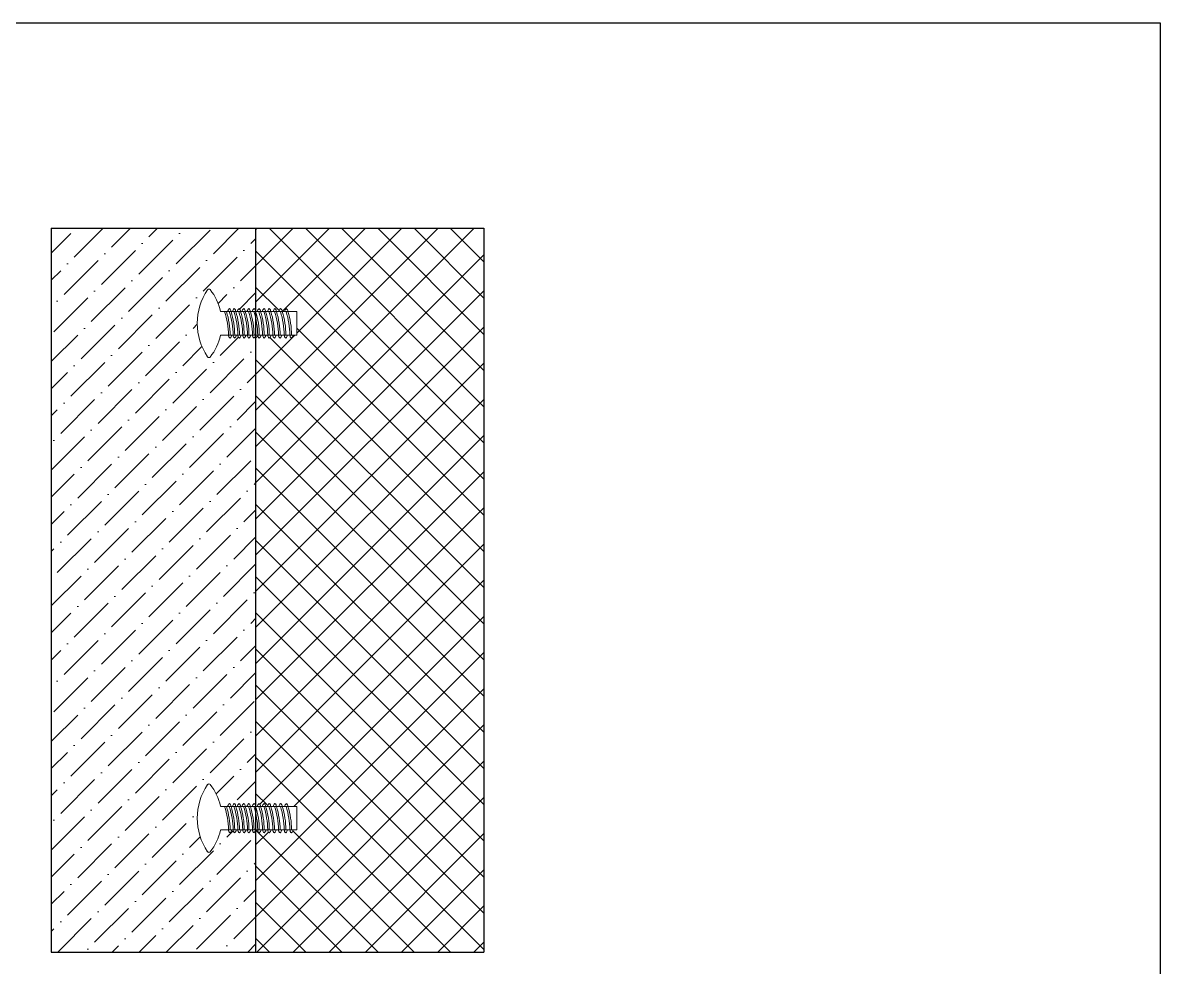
# Model space of a CAD drawing. Header units: centimetres. Extents: x -1388 to 250, y -319 to 590.
# Drawn here: x -1190.4 to -968.2, y 358.4 to 543 of the extents above; entities that cross this region are included whole.
import ezdxf

# ---------------------------------------------------------------- set-up
doc = ezdxf.new("R2010")
doc.units = ezdxf.units.CM
doc.header["$MEASUREMENT"] = 0
for name, color, linetype, lineweight in [('dettagli', 4, 'Continuous', 13), ('linee sezioni', 3, 'Continuous', 25), ('trame', 6, 'Continuous', 9)]:
    doc.layers.add(name, color=color, linetype=linetype, lineweight=lineweight)

msp = doc.modelspace()

# ---------------------------------------------------------------- hatches: boundary and pattern name
at = {"layer": 'trame'}
h = msp.add_hatch(dxfattribs=at)
h.set_pattern_fill('ANSI36', color=256, scale=30)
h.set_pattern_definition([(45, (1204.146329879375, 702.0233011192345), (1.988737822087165, 7.29203868098627), [9.375, -1.875, 0, -1.875])])
edge = h.paths.add_edge_path()
edge.add_line((-1184.848871526352, 361.3746885314779), (-1144.848871526345, 361.3746885314779))
edge.add_line((-1144.848871526344, 361.3746885314779), (-1144.848871526344, 384.5648699670735))
edge.add_arc((-1144.886239384822, 385.2012478554504), 0.6374740572476462, 176.5275811852291, 273.3605267513032, ccw=False)
edge.add_line((-1145.522543084624, 385.2398584146615), (-1145.872650644437, 385.2398584146615))
edge.add_arc((-1146.851693157545, 385.4288247280172), 0.9971120850029216, 309.7871179262401, 349.0755994478904, ccw=False)
edge.add_arc((-1145.872650644438, 385.2012478554504), 0.6374740572449665, 176.5275811851078, 237.6661914481375, ccw=False)
edge.add_line((-1146.508954344237, 385.2398584146615), (-1146.809896838641, 385.2398584146615))
edge.add_arc((-1147.788939351743, 385.4288247280149), 0.9971120849957932, 309.7871179260518, 349.0755994479444, ccw=False)
edge.add_arc((-1146.80989683864, 385.2012478554527), 0.6374740572486358, 176.5275811853311, 237.66619144799859, ccw=False)
edge.add_line((-1147.446200538443, 385.2398584146615), (-1147.747143032844, 385.2398584146615))
edge.add_arc((-1148.72618554594, 385.4288247280103), 0.9971120849883732, 309.78711792583834, 349.0755994481282, ccw=False)
edge.add_arc((-1147.747143032846, 385.2012478554504), 0.637474057246687, 176.5275811851193, 237.6661914480842, ccw=False)
edge.add_line((-1148.383446732647, 385.2398584146615), (-1148.66356163425, 385.2398584146615))
edge.add_arc((-1149.642604147348, 385.4288247280149), 0.9971120849920894, 309.78711792580077, 349.0755994479698, ccw=False)
edge.add_arc((-1148.663561634252, 385.2012478554504), 0.637474057246687, 176.5275811851193, 237.6661914480842, ccw=False)
edge.add_line((-1149.299865334053, 385.2398584146615), (-1149.569565083765, 385.2398584146615))
edge.add_arc((-1150.548607596862, 385.4288247280149), 0.9971120849906305, 309.7871179257255, 349.07559944788716, ccw=False)
edge.add_arc((-1149.569565083769, 385.2012478554504), 0.6374740572449665, 176.5275811851078, 237.6661914481375, ccw=False)
edge.add_line((-1150.205868783568, 385.2398584146615), (-1151.757311235848, 385.2398584146615))
edge.add_arc((-1162.09865227724, 387.5438584146561), 10.59489266271018, 321.8270571630458, 347.43991783186215, ccw=False)
edge.add_arc((-1154.046849861776, 381.1881098511938), 0.3374964840696485, 211.5128885500328, 325.2670444788194, ccw=False)
edge.add_arc((-1144.588839541538, 387.5438584146584), 11.73236424106277, 146.1677186788282, 213.832281321319, ccw=False)
edge.add_arc((-1154.046849861776, 393.8996069781276), 0.3374964840686359, 34.73295551659248, 148.4871114557585, ccw=False)
edge.add_arc((-1162.098652277242, 387.5438584146607), 10.59489266271357, 12.560082168158885, 38.17294283682281, ccw=False)
edge.add_line((-1151.757311235848, 389.8478584146621), (-1150.360735012801, 389.8478584146621))
edge.add_arc((-1149.381692499703, 389.6588921013088), 0.9971120849917343, 129.7871179258802, 169.0755994480324, ccw=False)
edge.add_arc((-1150.360735012802, 389.8864689738732), 0.637474057249092, -3.472418814869002, 57.666191447933784, ccw=False)
edge.add_line((-1149.724431312999, 389.8478584146621), (-1149.444316411395, 389.8478584146621))
edge.add_arc((-1148.465273898298, 389.658892101311), 0.9971120849904026, 129.7871179258781, 169.0755994480842, ccw=False)
edge.add_arc((-1149.444316411398, 389.8864689738709), 0.6374740572511166, -3.4724188147523023, 57.66619144783738, ccw=False)
edge.add_line((-1148.808012711593, 389.8478584146621), (-1148.507070217192, 389.8478584146621))
edge.add_arc((-1147.528027704095, 389.658892101311), 0.9971120849904026, 129.7871179258781, 169.0755994480842, ccw=False)
edge.add_arc((-1148.50707021719, 389.8864689738732), 0.6374740572474957, -3.4724188148767894, 57.666191448160475, ccw=False)
edge.add_line((-1147.870766517389, 389.8478584146621), (-1147.569824022989, 389.8478584146621))
edge.add_arc((-1146.590781509891, 389.658892101311), 0.9971120849904026, 129.7871179258781, 169.0755994480842, ccw=False)
edge.add_arc((-1147.569824022991, 389.8864689738709), 0.6374740572511166, -3.4724188147523023, 57.66619144783738, ccw=False)
edge.add_line((-1146.933520323186, 389.8478584146621), (-1146.583412763374, 389.8478584146621))
edge.add_arc((-1145.604370250275, 389.6588921013088), 0.9971120849917343, 129.7871179258802, 169.0755994480324, ccw=False)
edge.add_arc((-1146.583412763375, 389.8864689738732), 0.637474057249092, -3.472418814869002, 57.666191447933784, ccw=False)
edge.add_line((-1145.947109063572, 389.8478584146621), (-1145.562855746149, 389.8478584146621))
edge.add_arc((-1144.583813233048, 389.658892101311), 0.997112084993612, 105.41603820231381, 169.0755994481198, ccw=False)
edge.add_line((-1144.848871526344, 390.6201291226514), (-1144.848871526344, 481.2843603353101))
edge.add_arc((-1144.886239384823, 481.9207382236893), 0.6374740572488226, 176.5275811854346, 273.36052675136096, ccw=False)
edge.add_line((-1145.522543084626, 481.9593487828959), (-1145.872650644437, 481.9593487828959))
edge.add_arc((-1146.851693157528, 482.1483150962447), 0.99711208498264, 309.78711792586125, 349.0755994481977, ccw=False)
edge.add_arc((-1145.872650644432, 481.9207382236893), 0.6374740572500801, 176.5275811854455, 237.6661914477936, ccw=False)
edge.add_line((-1146.508954344236, 481.9593487828959), (-1146.809896838641, 481.9593487828959))
edge.add_arc((-1147.788939351741, 482.1483150962492), 0.9971120849929902, 309.78711792605384, 349.0755994480464, ccw=False)
edge.add_arc((-1146.809896838638, 481.9207382236893), 0.6374740572505087, 176.5275811855497, 237.6661914479237, ccw=False)
edge.add_line((-1147.446200538443, 481.9593487828959), (-1147.747143032845, 481.9593487828959))
edge.add_arc((-1148.726185545939, 482.148315096247), 0.9971120849877515, 309.78711792580697, 349.07559944805473, ccw=False)
edge.add_arc((-1147.747143032845, 481.9207382236871), 0.6374740572474473, 176.5275811852275, 237.6661914479763, ccw=False)
edge.add_line((-1148.383446732646, 481.9593487828959), (-1148.663561634251, 481.9593487828959))
edge.add_arc((-1149.642604147345, 482.148315096247), 0.9971120849877515, 309.78711792580697, 349.07559944805473, ccw=False)
edge.add_arc((-1148.663561634251, 481.9207382236871), 0.6374740572474473, 176.5275811852275, 237.6661914479763, ccw=False)
edge.add_line((-1149.299865334052, 481.9593487828959), (-1149.569565083766, 481.9593487828959))
edge.add_arc((-1150.548607596857, 482.148315096247), 0.9971120849845423, 309.7871179257108, 349.07559944801926, ccw=False)
edge.add_arc((-1149.569565083763, 481.9207382236893), 0.6374740572500801, 176.5275811854455, 237.6661914477936, ccw=False)
edge.add_line((-1150.205868783567, 481.9593487828959), (-1151.757311235848, 481.9593487828959))
edge.add_arc((-1162.098652277261, 484.2633487829019), 10.59489266273365, 321.82705716308175, 347.43991783184003, ccw=False)
edge.add_arc((-1154.046849861776, 477.9076002194327), 0.3374964840698291, 211.5128885488697, 325.26704447860584, ccw=False)
edge.add_arc((-1144.588839541541, 484.2633487828973), 11.73236424105996, 146.1677186787911, 213.8322813212948, ccw=False)
edge.add_arc((-1154.046849861775, 490.6190973463642), 0.3374964840707359, 34.732955516599986, 148.4871114543923, ccw=False)
edge.add_arc((-1162.098652277257, 484.263348782895), 10.59489266272815, 12.560082168153883, 38.17294283677637, ccw=False)
edge.add_line((-1151.757311235848, 486.5673487828988), (-1150.360735012802, 486.5673487828988))
edge.add_arc((-1149.381692499709, 486.3783824695499), 0.9971120849848726, 129.7871179258341, 169.0755994482224, ccw=False)
edge.add_arc((-1150.360735012805, 486.6059593421076), 0.6374740572510406, -3.4724188146527126, 57.66619144784818, ccw=False)
edge.add_line((-1149.724431313, 486.5673487828988), (-1149.444316411396, 486.5673487828988))
edge.add_arc((-1148.465273898291, 486.3783824695454), 0.9971120849975311, 129.7871179260978, 169.0755994480302, ccw=False)
edge.add_arc((-1149.444316411396, 486.6059593421076), 0.6374740572492925, -3.472418814764808, 57.66619144809641, ccw=False)
edge.add_line((-1148.808012711592, 486.5673487828988), (-1148.507070217192, 486.5673487828988))
edge.add_arc((-1147.528027704094, 486.3783824695454), 0.9971120849917343, 129.7871179258802, 169.0755994480324, ccw=False)
edge.add_arc((-1148.507070217191, 486.6059593421076), 0.6374740572488363, -3.4724188147678205, 57.666191448161214, ccw=False)
edge.add_line((-1147.870766517388, 486.5673487828988), (-1147.569824022988, 486.5673487828988))
edge.add_arc((-1146.590781509884, 486.3783824695454), 0.9971120849975311, 129.7871179260978, 169.0755994480302, ccw=False)
edge.add_arc((-1147.569824022989, 486.6059593421076), 0.6374740572492925, -3.472418814764808, 57.66619144809641, ccw=False)
edge.add_line((-1146.933520323185, 486.5673487828988), (-1146.583412763374, 486.5673487828988))
edge.add_arc((-1145.60437025027, 486.3783824695454), 0.9971120849975311, 129.7871179260978, 169.0755994480302, ccw=False)
edge.add_arc((-1146.583412763376, 486.6059593421076), 0.6374740572497485, -3.472418814764808, 57.66619144803161, ccw=False)
edge.add_line((-1145.947109063572, 486.5673487828965), (-1145.562855746149, 486.5673487828976))
edge.add_arc((-1144.583813233048, 486.3783824695477), 0.997112084993612, 105.41603820231381, 169.0755994481198, ccw=False)
edge.add_line((-1144.848871526344, 487.339619490888), (-1144.848871526344, 502.8462959550895))
edge.add_line((-1144.848871526344, 502.8462959550895), (-1184.848871526347, 502.8462959550895))
edge.add_line((-1184.848871526347, 502.8462959550895), (-1184.848871526352, 361.3746885314779))
h = msp.add_hatch(dxfattribs=at)
h.set_pattern_fill('ANSI37', color=256, scale=40)
h.set_pattern_definition([(45, (1204.146329879375, 702.0233011192345), (-3.535533905932737, 3.535533905932738), []), (135, (1204.146329879375, 702.0233011192345), (-3.535533905932738, -3.535533905932737), [])])
edge = h.paths.add_edge_path()
edge.add_line((-1144.848871526344, 361.3746885314779), (-1100.304267328791, 361.3746885314779))
edge.add_line((-1100.304267328791, 361.3746885314779), (-1100.304267328791, 502.8462959550895))
edge.add_line((-1100.304267328791, 502.8462959550895), (-1144.848871526344, 502.8462959550895))
edge.add_line((-1144.848871526344, 502.8462959550895), (-1144.848871526344, 486.5673487828988))
edge.add_line((-1144.848871526344, 486.5673487828988), (-1144.604781959148, 486.5673487828988))
edge.add_arc((-1143.625739446044, 486.3783824695454), 0.997112084996339, 129.7871179261019, 169.0755994480835, ccw=False)
edge.add_arc((-1144.604781959148, 486.6059593421076), 0.6374740572488363, -3.472418814764808, 57.666191448161214, ccw=False)
edge.add_line((-1143.968478259344, 486.5673487828988), (-1143.60505253472, 486.5673487828988))
edge.add_arc((-1142.626010021617, 486.3783824695454), 0.997112084996339, 129.7871179261019, 169.0755994480835, ccw=False)
edge.add_arc((-1143.605052534719, 486.6059593421076), 0.6374740572481523, -3.472418814772425, 57.66619144825819, ccw=False)
edge.add_line((-1142.968748834917, 486.5673487828988), (-1142.605323110292, 486.5673487828988))
edge.add_arc((-1141.626280597188, 486.3783824695454), 0.9971120849975311, 129.7871179260978, 169.0755994480302, ccw=False)
edge.add_arc((-1142.605323110293, 486.6059593421076), 0.6374740572492925, -3.472418814764808, 57.66619144809641, ccw=False)
edge.add_line((-1141.969019410489, 486.5673487828988), (-1141.497325988316, 486.5673487828988))
edge.add_arc((-1140.518283475212, 486.3783824695454), 0.9971120849975311, 129.7871179260978, 169.0755994480302, ccw=False)
edge.add_arc((-1141.497325988317, 486.6059593421076), 0.6374740572492925, -3.472418814764808, 57.66619144809641, ccw=False)
edge.add_line((-1140.861022288513, 486.5673487828988), (-1140.374004941351, 486.5673487828988))
edge.add_arc((-1139.394962428255, 486.3783824695499), 0.9971120849878788, 129.7871179258195, 169.0755994481893, ccw=False)
edge.add_arc((-1140.374004941349, 486.6059593421076), 0.6374740572497211, -3.4724188146603865, 57.666191448226584, ccw=False)
edge.add_line((-1139.737701241546, 486.5673487828988), (-1139.266007819375, 486.5673487828988))
edge.add_arc((-1138.286965306271, 486.3783824695454), 0.997112084996339, 129.7871179261019, 169.0755994480835, ccw=False)
edge.add_arc((-1139.266007819375, 486.6059593421076), 0.6374740572488363, -3.472418814764808, 57.666191448161214, ccw=False)
edge.add_line((-1138.629704119572, 486.5673487828988), (-1136.849421379849, 486.5673487828988))
edge.add_line((-1136.849421379849, 486.5673487828988), (-1136.849421379849, 481.959348782897))
edge.add_line((-1136.849421379849, 481.9593487828959), (-1137.568834440824, 481.9593487828959))
edge.add_arc((-1138.547876953919, 482.148315096247), 0.9971120849877515, 309.78711792580697, 349.07559944805473, ccw=False)
edge.add_arc((-1137.568834440825, 481.9207382236871), 0.6374740572474473, 176.5275811852275, 237.6661914479763, ccw=False)
edge.add_line((-1138.205138140626, 481.9593487828959), (-1138.6768315628, 481.9593487828959))
edge.add_arc((-1139.6558740759, 482.1483150962492), 0.9971120849929902, 309.78711792605384, 349.0755994480464, ccw=False)
edge.add_arc((-1138.676831562798, 481.9207382236871), 0.6374740572482833, 176.5275811853334, 237.6661914478576, ccw=False)
edge.add_line((-1139.3131352626, 481.9593487828959), (-1139.800152609766, 481.9593487828959))
edge.add_arc((-1140.77919512286, 482.148315096247), 0.9971120849877515, 309.78711792580697, 349.07559944805473, ccw=False)
edge.add_arc((-1139.800152609766, 481.9207382236871), 0.6374740572474473, 176.5275811852275, 237.6661914479763, ccw=False)
edge.add_line((-1140.436456309567, 481.9593487828959), (-1140.908149731742, 481.9593487828959))
edge.add_arc((-1141.887192244841, 482.1483150962492), 0.9971120849929902, 309.78711792605384, 349.0755994480464, ccw=False)
edge.add_arc((-1140.908149731739, 481.9207382236871), 0.6374740572482833, 176.5275811853334, 237.6661914478576, ccw=False)
edge.add_line((-1141.544453431542, 481.9593487828959), (-1141.90787915617, 481.9593487828959))
edge.add_arc((-1142.88692166927, 482.1483150962492), 0.9971120849929902, 309.78711792605384, 349.0755994480464, ccw=False)
edge.add_arc((-1141.907879156167, 481.9207382236871), 0.6374740572482833, 176.5275811853334, 237.6661914478576, ccw=False)
edge.add_line((-1142.54418285597, 481.9593487828959), (-1142.907608580597, 481.9593487828959))
edge.add_arc((-1143.886651093692, 482.148315096247), 0.9971120849877515, 309.78711792580697, 349.07559944805473, ccw=False)
edge.add_arc((-1142.907608580597, 481.9207382236871), 0.6374740572474473, 176.5275811852275, 237.6661914479763, ccw=False)
edge.add_line((-1143.543912280399, 481.9593487828959), (-1143.865682367598, 481.9593487828959))
edge.add_arc((-1144.844724880693, 482.148315096247), 0.9971120849877515, 309.78711792580697, 349.07559944805473, ccw=False)
edge.add_arc((-1143.865682367598, 481.9207382236871), 0.6374740572474473, 176.5275811852275, 237.6661914479763, ccw=False)
edge.add_line((-1144.5019860674, 481.9593487828959), (-1144.848871526345, 481.9593487828959))
edge.add_line((-1144.848871526344, 481.9593487828959), (-1144.848871526344, 389.847858414661))
edge.add_line((-1144.848871526344, 389.8478584146621), (-1144.604781959148, 389.8478584146621))
edge.add_arc((-1143.625739446057, 389.6588921013156), 0.9971120849829828, 129.7871179256647, 169.075599448268, ccw=False)
edge.add_arc((-1144.604781959145, 389.8864689738732), 0.6374740572466111, -3.4724188149842234, 57.66619144809488, ccw=False)
edge.add_line((-1143.968478259344, 389.8478584146621), (-1143.605052534721, 389.8478584146621))
edge.add_arc((-1142.62601002163, 389.6588921013156), 0.9971120849829828, 129.7871179256647, 169.075599448268, ccw=False)
edge.add_arc((-1143.605052534718, 389.8864689738732), 0.6374740572466111, -3.4724188149842234, 57.66619144809488, ccw=False)
edge.add_line((-1142.968748834917, 389.8478584146621), (-1142.605323110293, 389.8478584146621))
edge.add_arc((-1141.626280597195, 389.658892101311), 0.9971120849904026, 129.7871179258781, 169.0755994480842, ccw=False)
edge.add_arc((-1142.605323110291, 389.8864689738732), 0.6374740572481797, -3.4724188148721282, 57.66619144806327, ccw=False)
edge.add_line((-1141.969019410489, 389.8478584146621), (-1141.497325988317, 389.8478584146621))
edge.add_arc((-1140.518283475219, 389.658892101311), 0.9971120849904026, 129.7871179258781, 169.0755994480842, ccw=False)
edge.add_arc((-1141.497325988315, 389.8864689738732), 0.6374740572481797, -3.4724188148721282, 57.66619144806327, ccw=False)
edge.add_line((-1140.861022288513, 389.8478584146621), (-1140.374004941351, 389.8478584146621))
edge.add_arc((-1139.394962428253, 389.658892101311), 0.9971120849906817, 129.7871179257861, 169.0755994480872, ccw=False)
edge.add_arc((-1140.374004941349, 389.8864689738709), 0.6374740572488363, -3.4724188147678205, 57.666191448161214, ccw=False)
edge.add_line((-1139.737701241545, 389.8478584146621), (-1139.266007819375, 389.8478584146621))
edge.add_arc((-1138.286965306284, 389.6588921013156), 0.9971120849829828, 129.7871179256647, 169.075599448268, ccw=False)
edge.add_arc((-1139.266007819372, 389.8864689738732), 0.6374740572466111, -3.4724188149842234, 57.66619144809488, ccw=False)
edge.add_line((-1138.629704119572, 389.8478584146621), (-1136.849421379849, 389.8478584146621))
edge.add_line((-1136.849421379849, 389.8478584146621), (-1136.849421379849, 385.2398584146615))
edge.add_line((-1136.849421379849, 385.2398584146615), (-1137.568834440823, 385.2398584146615))
edge.add_arc((-1138.54787695392, 385.4288247280126), 0.9971120849906817, 309.7871179257861, 349.0755994480873, ccw=False)
edge.add_arc((-1137.568834440824, 385.2012478554504), 0.6374740572497485, 176.5275811852353, 237.6661914480317, ccw=False)
edge.add_line((-1138.205138140627, 385.2398584146615), (-1138.676831562799, 385.2398584146604))
edge.add_arc((-1139.655874075894, 385.4288247280126), 0.9971120849877515, 309.78711792580697, 349.07559944805473, ccw=False)
edge.add_arc((-1138.676831562801, 385.2012478554504), 0.6374740572456505, 176.5275811851124, 237.6661914480404, ccw=False)
edge.add_line((-1139.3131352626, 385.2398584146615), (-1139.800152609765, 385.2398584146615))
edge.add_arc((-1140.779195122861, 385.4288247280103), 0.9971120849883732, 309.78711792583834, 349.0755994481282, ccw=False)
edge.add_arc((-1139.800152609762, 385.2012478554527), 0.6374740572510406, 176.5275811853473, 237.6661914478482, ccw=False)
edge.add_line((-1140.436456309568, 385.2398584146615), (-1140.908149731742, 385.2398584146615))
edge.add_arc((-1141.887192244843, 385.4288247280149), 0.9971120849957932, 309.7871179260518, 349.0755994479444, ccw=False)
edge.add_arc((-1140.908149731742, 385.2012478554504), 0.6374740572456505, 176.5275811851124, 237.6661914480404, ccw=False)
edge.add_line((-1141.544453431542, 385.2398584146615), (-1141.907879156168, 385.2398584146615))
edge.add_arc((-1142.886921669263, 385.4288247280126), 0.9971120849877515, 309.78711792580697, 349.07559944805473, ccw=False)
edge.add_arc((-1141.907879156171, 385.2012478554504), 0.6374740572456505, 176.5275811851124, 237.6661914480404, ccw=False)
edge.add_line((-1142.54418285597, 385.2398584146615), (-1142.907608580595, 385.2398584146615))
edge.add_arc((-1143.886651093693, 385.4288247280126), 0.9971120849906817, 309.7871179257861, 349.0755994480873, ccw=False)
edge.add_arc((-1142.907608580597, 385.2012478554504), 0.6374740572497485, 176.5275811852353, 237.6661914480317, ccw=False)
edge.add_line((-1143.5439122804, 385.2398584146615), (-1143.865682367596, 385.2398584146604))
edge.add_arc((-1144.844724880696, 385.4288247280149), 0.9971120849920894, 309.78711792580077, 349.0755994479698, ccw=False)
edge.add_arc((-1143.865682367595, 385.2012478554527), 0.6374740572510406, 176.5275811853473, 237.6661914478482, ccw=False)
edge.add_line((-1144.5019860674, 385.2398584146615), (-1144.848871526345, 385.2398584146615))
edge.add_line((-1144.848871526344, 385.2398584146615), (-1144.848871526344, 361.3746885314779))

# ---------------------------------------------------------------- linework, layer by layer
at = {"color": 7}
msp.add_lwpolyline([(-1388.183911809614, 246.0150645078045), (-1388.183911809614, 543.0150645078038), (-968.1839118096136, 543.0150645078038), (-968.1839118096136, 246.0150645078033)], close=True, dxfattribs=at)
at = {"layer": 'dettagli'}
for points in [[(-1151.764956982, 486.5673487828988), (-1136.849421379849, 486.5673487828988), (-1136.849421379849, 481.9593487828959), (-1151.764956982, 481.9593487828959)], [(-1151.764956982, 389.8478584146621), (-1136.849421379849, 389.8478584146621), (-1136.849421379849, 385.2398584146615), (-1151.764956982, 385.2398584146615)]]:
    msp.add_lwpolyline(points, dxfattribs=at)
for centre, radius, start, end in [((-1144.588839541538, 484.2633487828973), 11.73236424106209, 146.0303667089335, 213.9696332910665), ((-1154.046849861776, 490.6190973463642), 0.3374964840696853, 34.73295551825937, 148.4871114495538), ((-1162.09865227725, 484.2633487828973), 10.59489266272131, 12.74882132493427, 38.39916320354257), ((-1149.381692499701, 486.3783824695477), 0.9971120849934387, 129.787117925991, 169.0755994480773), ((-1150.360735012802, 486.6059593421076), 0.6374740572486338, 356.5275811852231, 57.66619144808069), ((-1148.465273898295, 486.3783824695477), 0.9971120849934387, 129.787117925991, 169.0755994480773), ((-1149.444316411395, 486.6059593421076), 0.6374740572486338, 356.5275811852231, 57.66619144808069), ((-1147.528027704092, 486.3783824695477), 0.9971120849934387, 129.787117925991, 169.0755994480773), ((-1148.507070217191, 486.6059593421076), 0.6374740572486338, 356.5275811852231, 57.66619144808069), ((-1146.590781509887, 486.3783824695477), 0.9971120849934387, 129.787117925991, 169.0755994480773), ((-1147.569824022988, 486.6059593421076), 0.6374740572486338, 356.5275811852231, 57.66619144808069), ((-1145.604370250273, 486.3783824695477), 0.9971120849934387, 129.787117925991, 169.0755994480773), ((-1146.583412763375, 486.6059593421076), 0.6374740572486338, 356.5275811852231, 57.66619144808069), ((-1144.583813233048, 486.3783824695477), 0.9971120849934387, 129.787117925991, 169.0755994480773), ((-1145.56285574615, 486.6059593421076), 0.6374740572486338, 356.5275811852231, 57.66619144808069), ((-1143.625739446047, 486.3783824695477), 0.9971120849934387, 129.787117925991, 169.0755994480773), ((-1144.604781959147, 486.6059593421076), 0.6374740572486338, 356.5275811852231, 57.66619144808069), ((-1142.62601002162, 486.3783824695477), 0.9971120849934387, 129.787117925991, 169.0755994480773), ((-1143.605052534719, 486.6059593421076), 0.6374740572486338, 356.5275811852231, 57.66619144808069), ((-1141.626280597191, 486.3783824695477), 0.9971120849934387, 129.787117925991, 169.0755994480773), ((-1142.605323110292, 486.6059593421076), 0.6374740572486338, 356.5275811852231, 57.66619144808069), ((-1140.518283475215, 486.3783824695477), 0.9971120849934387, 129.787117925991, 169.0755994480773), ((-1141.497325988316, 486.6059593421076), 0.6374740572486338, 356.5275811852231, 57.66619144808069), ((-1139.39496242825, 486.3783824695477), 0.9971120849934387, 129.787117925991, 169.0755994480773), ((-1140.374004941349, 486.6059593421076), 0.6374740572486338, 356.5275811852231, 57.66619144808069), ((-1138.286965306274, 486.3783824695477), 0.9971120849934387, 129.787117925991, 169.0755994480773), ((-1139.266007819374, 486.6059593421076), 0.6374740572486338, 356.5275811852231, 57.66619144808069), ((-1166.543361260235, 481.6208859958581), 16.34099805652402, 1.186823228733097, 17.62000077650757), ((-1164.388026131289, 482.0577389549501), 14.47784172694627, 359.6106197937179, 18.14866007357588), ((-1165.637357810719, 481.6208859958581), 16.34099805652402, 1.186823228733097, 17.62000077650757), ((-1163.482022681772, 482.0577389549501), 14.47784172694627, 359.6106197937179, 18.14866007357588), ((-1164.720939209313, 481.6208859958581), 16.34099805652402, 1.186823228733097, 17.62000077650757), ((-1162.565604080366, 482.0577389549501), 14.47784172694627, 359.6106197937179, 18.14866007357588), ((-1163.783693015109, 481.6208859958581), 16.34099805652402, 1.186823228733097, 17.62000077650757), ((-1161.628357886163, 482.0577389549501), 14.47784172694627, 359.6106197937179, 18.14866007357588), ((-1162.846446820904, 481.6208859958581), 16.34099805652402, 1.186823228733097, 17.62000077650757), ((-1160.691111691959, 482.0577389549501), 14.47784172694627, 359.6106197937179, 18.14866007357588), ((-1161.860035561292, 481.6208859958581), 16.34099805652402, 1.186823228733097, 17.62000077650757), ((-1159.704700432347, 482.0577389549501), 14.47784172694627, 359.6106197937179, 18.14866007357588), ((-1160.839478544067, 481.6208859958581), 16.34099805652402, 1.186823228733097, 17.62000077650757), ((-1158.68414341512, 482.0577389549501), 14.47784172694627, 359.6106197937179, 18.14866007357588), ((-1159.881404757066, 481.6208859958581), 16.34099805652402, 1.186823228733097, 17.62000077650757), ((-1157.726069628119, 482.0577389549501), 14.47784172694627, 359.6106197937179, 18.14866007357588), ((-1158.881675332637, 481.6208859958581), 16.34099805652402, 1.186823228733097, 17.62000077650757), ((-1156.72634020369, 482.0577389549501), 14.47784172694627, 359.6106197937179, 18.14866007357588), ((-1157.881945908209, 481.6208859958581), 16.34099805652402, 1.186823228733097, 17.62000077650757), ((-1155.726610779264, 482.0577389549501), 14.47784172694627, 359.6106197937179, 18.14866007357588), ((-1156.773948786233, 481.6208859958581), 16.34099805652402, 1.186823228733097, 17.62000077650757), ((-1154.618613657287, 482.0577389549501), 14.47784172694627, 359.6106197937179, 18.14866007357588), ((-1155.650627739268, 481.6208859958581), 16.34099805652402, 1.186823228733097, 17.62000077650757), ((-1153.495292610323, 482.0577389549501), 14.47784172694627, 359.6106197937179, 18.14866007357588), ((-1154.542630617291, 481.6208859958581), 16.34099805652402, 1.186823228733097, 17.62000077650757), ((-1152.387295488346, 482.0577389549501), 14.47784172694627, 359.6106197937179, 18.14866007357588), ((-1162.09865227725, 484.2633487828973), 10.59489266272131, 321.6008367964574, 347.2511786750657), ((-1149.569565083765, 481.9207382236871), 0.6374740572486338, 176.5275811852557, 237.6661914480807), ((-1150.548607596865, 482.1483150962515), 0.9971120849934387, 309.7871179260142, 349.0755994480773), ((-1148.66356163425, 481.9207382236871), 0.6374740572486338, 176.5275811852557, 237.6661914480807), ((-1149.64260414735, 482.1483150962515), 0.9971120849934387, 309.7871179260142, 349.0755994480773), ((-1147.747143032844, 481.9207382236871), 0.6374740572486338, 176.5275811852557, 237.6661914480807), ((-1148.726185545944, 482.1483150962515), 0.9971120849934387, 309.7871179260142, 349.0755994480773), ((-1146.80989683864, 481.9207382236871), 0.6374740572486338, 176.5275811852557, 237.6661914480807), ((-1147.788939351741, 482.1483150962515), 0.9971120849934387, 309.7871179260142, 349.0755994480773), ((-1145.872650644434, 481.9207382236871), 0.6374740572486338, 176.5275811852557, 237.6661914480807), ((-1146.851693157537, 482.1483150962515), 0.9971120849934387, 309.7871179260142, 349.0755994480773), ((-1144.886239384822, 481.9207382236871), 0.6374740572486338, 176.5275811852557, 237.6661914480807), ((-1145.865281897922, 482.1483150962515), 0.9971120849934387, 309.7871179260142, 349.0755994480773), ((-1143.865682367598, 481.9207382236871), 0.6374740572486338, 176.5275811852557, 237.6661914480807), ((-1144.844724880697, 482.1483150962515), 0.9971120849934387, 309.7871179260142, 349.0755994480773), ((-1142.907608580597, 481.9207382236871), 0.6374740572486338, 176.5275811852557, 237.6661914480807), ((-1143.886651093696, 482.1483150962515), 0.9971120849934387, 309.7871179260142, 349.0755994480773), ((-1141.907879156167, 481.9207382236871), 0.6374740572486338, 176.5275811852557, 237.6661914480807), ((-1142.886921669269, 482.1483150962515), 0.9971120849934387, 309.7871179260142, 349.0755994480773), ((-1140.908149731739, 481.9207382236871), 0.6374740572486338, 176.5275811852557, 237.6661914480807), ((-1141.887192244841, 482.1483150962515), 0.9971120849934387, 309.7871179260142, 349.0755994480773), ((-1139.800152609765, 481.9207382236871), 0.6374740572486338, 176.5275811852557, 237.6661914480807), ((-1140.779195122865, 482.1483150962515), 0.9971120849934387, 309.7871179260142, 349.0755994480773), ((-1138.676831562798, 481.9207382236871), 0.6374740572486338, 176.5275811852557, 237.6661914480807), ((-1139.655874075899, 482.1483150962515), 0.9971120849934387, 309.7871179260142, 349.0755994480773), ((-1137.568834440824, 481.9207382236871), 0.6374740572486338, 176.5275811852557, 237.6661914480807), ((-1138.547876953923, 482.1483150962515), 0.9971120849934387, 309.7871179260142, 349.0755994480773), ((-1154.046849861776, 477.9076002194327), 0.3374964840696853, 211.5128885504462, 325.2670444817406), ((-1144.588839541538, 387.5438584146607), 11.73236424106209, 146.0303667089335, 213.9696332910665), ((-1154.046849861776, 393.8996069781276), 0.3374964840696853, 34.73295551825937, 148.4871114495538), ((-1162.09865227725, 387.5438584146607), 10.59489266272131, 12.74882132493427, 38.39916320354257), ((-1166.543361260235, 384.9013956276215), 16.34099805652402, 1.186823228733097, 17.62000077650757), ((-1164.388026131289, 385.3382485867135), 14.47784172694627, 359.6106197937179, 18.14866007357588), ((-1149.381692499701, 389.658892101311), 0.9971120849934387, 129.787117925991, 169.0755994480773), ((-1165.637357810719, 384.9013956276215), 16.34099805652402, 1.186823228733097, 17.62000077650757), ((-1150.360735012802, 389.8864689738732), 0.6374740572486338, 356.5275811852231, 57.66619144808069), ((-1163.482022681772, 385.3382485867135), 14.47784172694627, 359.6106197937179, 18.14866007357588), ((-1148.465273898295, 389.658892101311), 0.9971120849934387, 129.787117925991, 169.0755994480773), ((-1164.720939209313, 384.9013956276215), 16.34099805652402, 1.186823228733097, 17.62000077650757), ((-1149.444316411395, 389.8864689738732), 0.6374740572486338, 356.5275811852231, 57.66619144808069), ((-1162.565604080366, 385.3382485867135), 14.47784172694627, 359.6106197937179, 18.14866007357588), ((-1147.528027704092, 389.658892101311), 0.9971120849934387, 129.787117925991, 169.0755994480773), ((-1163.783693015109, 384.9013956276215), 16.34099805652402, 1.186823228733097, 17.62000077650757), ((-1148.507070217191, 389.8864689738732), 0.6374740572486338, 356.5275811852231, 57.66619144808069), ((-1161.628357886163, 385.3382485867135), 14.47784172694627, 359.6106197937179, 18.14866007357588), ((-1146.590781509887, 389.658892101311), 0.9971120849934387, 129.787117925991, 169.0755994480773), ((-1162.846446820904, 384.9013956276215), 16.34099805652402, 1.186823228733097, 17.62000077650757), ((-1147.569824022988, 389.8864689738732), 0.6374740572486338, 356.5275811852231, 57.66619144808069), ((-1160.691111691959, 385.3382485867135), 14.47784172694627, 359.6106197937179, 18.14866007357588), ((-1145.604370250273, 389.658892101311), 0.9971120849934387, 129.787117925991, 169.0755994480773), ((-1161.860035561292, 384.9013956276215), 16.34099805652402, 1.186823228733097, 17.62000077650757), ((-1146.583412763375, 389.8864689738732), 0.6374740572486338, 356.5275811852231, 57.66619144808069), ((-1159.704700432347, 385.3382485867135), 14.47784172694627, 359.6106197937179, 18.14866007357588), ((-1144.583813233048, 389.658892101311), 0.9971120849934387, 129.787117925991, 169.0755994480773), ((-1160.839478544067, 384.9013956276215), 16.34099805652402, 1.186823228733097, 17.62000077650757), ((-1145.56285574615, 389.8864689738732), 0.6374740572486338, 356.5275811852231, 57.66619144808069), ((-1158.68414341512, 385.3382485867135), 14.47784172694627, 359.6106197937179, 18.14866007357588), ((-1143.625739446047, 389.658892101311), 0.9971120849934387, 129.787117925991, 169.0755994480773), ((-1159.881404757066, 384.9013956276215), 16.34099805652402, 1.186823228733097, 17.62000077650757), ((-1144.604781959147, 389.8864689738732), 0.6374740572486338, 356.5275811852231, 57.66619144808069), ((-1157.726069628119, 385.3382485867135), 14.47784172694627, 359.6106197937179, 18.14866007357588), ((-1142.62601002162, 389.658892101311), 0.9971120849934387, 129.787117925991, 169.0755994480773), ((-1158.881675332637, 384.9013956276215), 16.34099805652402, 1.186823228733097, 17.62000077650757), ((-1143.605052534719, 389.8864689738732), 0.6374740572486338, 356.5275811852231, 57.66619144808069), ((-1156.72634020369, 385.3382485867135), 14.47784172694627, 359.6106197937179, 18.14866007357588), ((-1141.626280597191, 389.658892101311), 0.9971120849934387, 129.787117925991, 169.0755994480773), ((-1157.881945908209, 384.9013956276215), 16.34099805652402, 1.186823228733097, 17.62000077650757), ((-1142.605323110292, 389.8864689738732), 0.6374740572486338, 356.5275811852231, 57.66619144808069), ((-1155.726610779264, 385.3382485867135), 14.47784172694627, 359.6106197937179, 18.14866007357588), ((-1140.518283475215, 389.658892101311), 0.9971120849934387, 129.787117925991, 169.0755994480773), ((-1156.773948786233, 384.9013956276215), 16.34099805652402, 1.186823228733097, 17.62000077650757), ((-1141.497325988316, 389.8864689738732), 0.6374740572486338, 356.5275811852231, 57.66619144808069), ((-1154.618613657287, 385.3382485867135), 14.47784172694627, 359.6106197937179, 18.14866007357588), ((-1139.39496242825, 389.658892101311), 0.9971120849934387, 129.787117925991, 169.0755994480773), ((-1155.650627739268, 384.9013956276215), 16.34099805652402, 1.186823228733097, 17.62000077650757), ((-1140.374004941349, 389.8864689738732), 0.6374740572486338, 356.5275811852231, 57.66619144808069), ((-1153.495292610323, 385.3382485867135), 14.47784172694627, 359.6106197937179, 18.14866007357588), ((-1138.286965306274, 389.658892101311), 0.9971120849934387, 129.787117925991, 169.0755994480773), ((-1154.542630617291, 384.9013956276215), 16.34099805652402, 1.186823228733097, 17.62000077650757), ((-1139.266007819374, 389.8864689738732), 0.6374740572486338, 356.5275811852231, 57.66619144808069), ((-1152.387295488346, 385.3382485867135), 14.47784172694627, 359.6106197937179, 18.14866007357588), ((-1162.09865227725, 387.5438584146607), 10.59489266272131, 321.6008367964574, 347.2511786750657), ((-1149.569565083765, 385.2012478554504), 0.6374740572486338, 176.5275811852557, 237.6661914480807), ((-1150.548607596865, 385.4288247280149), 0.9971120849934387, 309.7871179260142, 349.0755994480773), ((-1148.66356163425, 385.2012478554504), 0.6374740572486338, 176.5275811852557, 237.6661914480807), ((-1149.64260414735, 385.4288247280149), 0.9971120849934387, 309.7871179260142, 349.0755994480773), ((-1147.747143032844, 385.2012478554504), 0.6374740572486338, 176.5275811852557, 237.6661914480807), ((-1148.726185545944, 385.4288247280149), 0.9971120849934387, 309.7871179260142, 349.0755994480773), ((-1146.80989683864, 385.2012478554504), 0.6374740572486338, 176.5275811852557, 237.6661914480807), ((-1147.788939351741, 385.4288247280149), 0.9971120849934387, 309.7871179260142, 349.0755994480773), ((-1145.872650644434, 385.2012478554504), 0.6374740572486338, 176.5275811852557, 237.6661914480807), ((-1146.851693157537, 385.4288247280149), 0.9971120849934387, 309.7871179260142, 349.0755994480773), ((-1144.886239384822, 385.2012478554504), 0.6374740572486338, 176.5275811852557, 237.6661914480807), ((-1145.865281897922, 385.4288247280149), 0.9971120849934387, 309.7871179260142, 349.0755994480773), ((-1143.865682367598, 385.2012478554504), 0.6374740572486338, 176.5275811852557, 237.6661914480807), ((-1144.844724880697, 385.4288247280149), 0.9971120849934387, 309.7871179260142, 349.0755994480773), ((-1142.907608580597, 385.2012478554504), 0.6374740572486338, 176.5275811852557, 237.6661914480807), ((-1143.886651093696, 385.4288247280149), 0.9971120849934387, 309.7871179260142, 349.0755994480773), ((-1141.907879156167, 385.2012478554504), 0.6374740572486338, 176.5275811852557, 237.6661914480807), ((-1142.886921669269, 385.4288247280149), 0.9971120849934387, 309.7871179260142, 349.0755994480773), ((-1140.908149731739, 385.2012478554504), 0.6374740572486338, 176.5275811852557, 237.6661914480807), ((-1141.887192244841, 385.4288247280149), 0.9971120849934387, 309.7871179260142, 349.0755994480773), ((-1139.800152609765, 385.2012478554504), 0.6374740572486338, 176.5275811852557, 237.6661914480807), ((-1140.779195122865, 385.4288247280149), 0.9971120849934387, 309.7871179260142, 349.0755994480773), ((-1138.676831562798, 385.2012478554504), 0.6374740572486338, 176.5275811852557, 237.6661914480807), ((-1139.655874075899, 385.4288247280149), 0.9971120849934387, 309.7871179260142, 349.0755994480773), ((-1137.568834440824, 385.2012478554504), 0.6374740572486338, 176.5275811852557, 237.6661914480807), ((-1138.547876953923, 385.4288247280149), 0.9971120849934387, 309.7871179260142, 349.0755994480773), ((-1154.046849861776, 381.188109851196), 0.3374964840696853, 211.5128885504462, 325.2670444817406)]:
    msp.add_arc(centre, radius, start, end, dxfattribs=at)
at = {"layer": 'linee sezioni'}
for p, q in [((-1184.848871526347, 502.8462959550895), (-1184.848871526352, 361.3746885314779)), ((-1144.848871526344, 361.3746885314779), (-1144.848871526344, 502.8462959550895)), ((-1184.848871526352, 361.3746885314756), (-1100.304267328791, 361.3746885314756))]:
    msp.add_line(p, q, dxfattribs=at)
msp.add_lwpolyline([(-1184.848871526347, 502.8462959550895), (-1100.304267328791, 502.8462959550895), (-1100.304267328791, 361.3746885314756)], dxfattribs=at)

doc.saveas('drawing.dxf')
